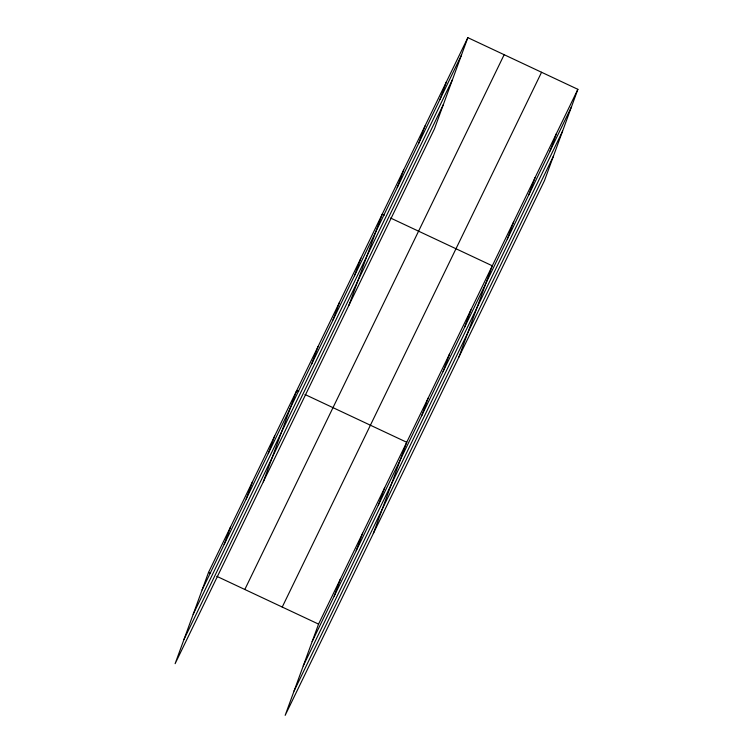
<?xml version="1.0" encoding="UTF-8"?>
<svg xmlns="http://www.w3.org/2000/svg" width="753" height="753" viewBox="0 0 753 753"><rect width="100%" height="100%" fill="white"/><g stroke="black" fill="none" stroke-linecap="round" stroke-linejoin="round"><path stroke-width="1.13" d="M467.839 37.65L208.506 572.431L175.12 663.675L434.443 128.895L467.839 37.65L577.88 89.325L544.494 180.569L285.161 715.35L318.557 624.105L577.88 89.325M224.14 544.494L230.55 526.968M246.184 499.032L252.594 481.515M268.228 453.579L274.638 436.062M263.286 481.854L296.682 390.6L298.753 391.579M311.667 364L318.077 346.484M333.061 319.884L339.471 302.367M354.456 275.767L360.866 258.241M348.865 305.379L382.26 214.125L384.341 215.104M397.245 187.525L403.655 170.009M418.64 143.409L425.05 125.892M440.034 99.292L446.444 81.766M334.181 596.16L340.591 578.643M356.225 550.707L362.635 533.19M378.27 505.254L384.679 487.737M373.328 533.529L406.724 442.275L304.984 394.497M421.708 415.675L428.118 398.158M443.103 371.558L449.513 354.042M464.497 327.442L470.907 309.916M458.916 357.044L492.302 265.8L390.562 218.022M507.287 239.2L513.697 221.683M528.681 195.083L535.091 177.557M550.076 150.958L556.486 133.441M202.096 589.947L461.429 55.167M193.192 614.279L452.525 79.498M184.024 639.344L443.348 104.573M244.819 589.477L504.152 54.705M282.234 607.05L541.567 72.269M312.137 641.622L571.471 106.841M303.233 665.953L562.566 131.173M294.065 691.019L553.399 156.238M208.506 572.431L210.586 573.4M216.808 576.327L318.557 624.105"/></g></svg>
